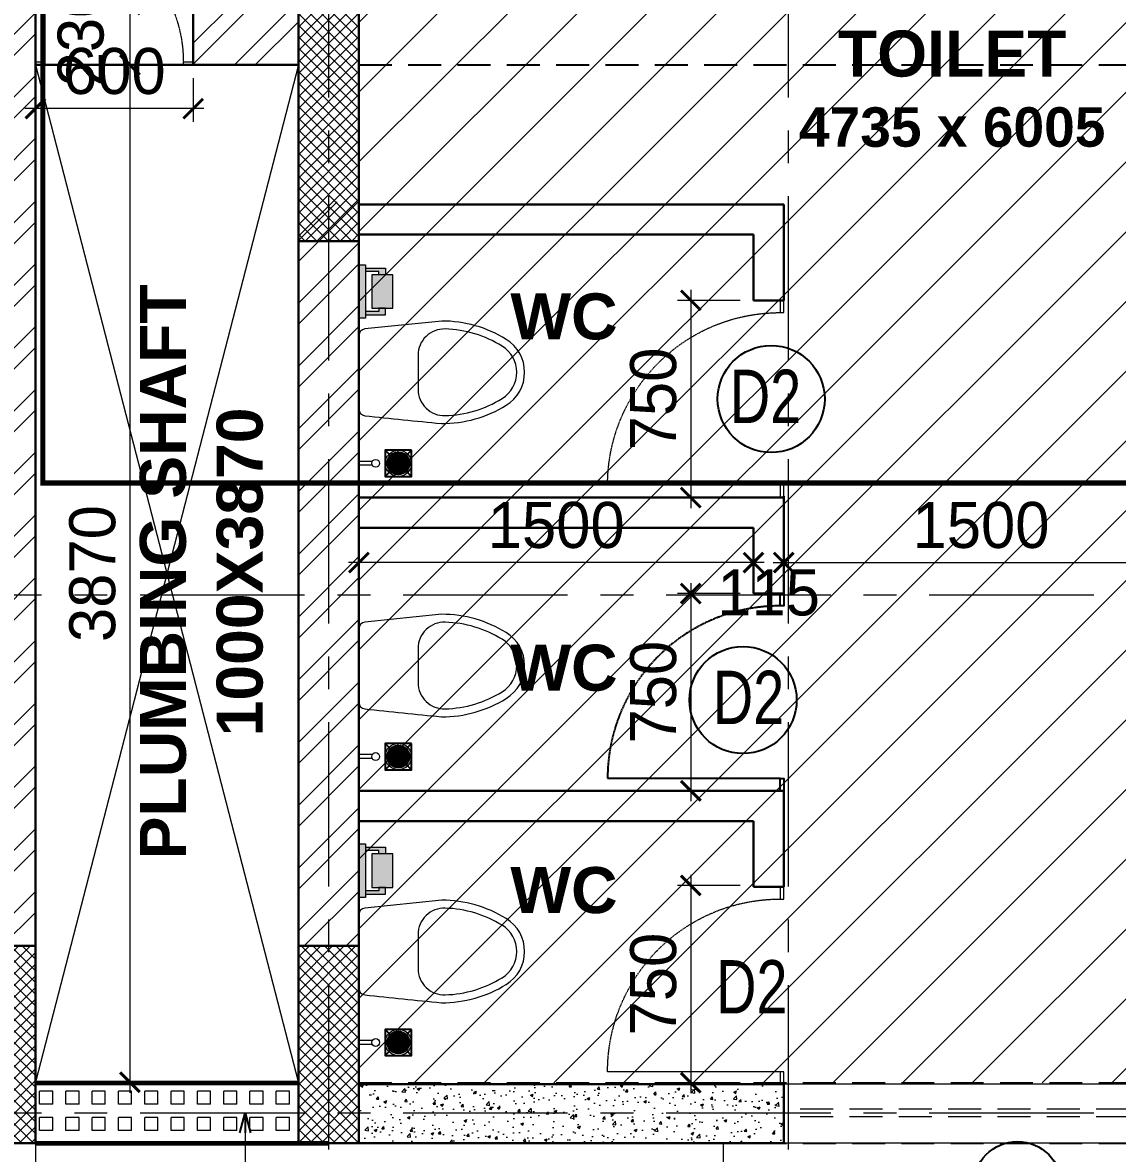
# Model space of a CAD drawing. Header units: millimetres. Extents: x -286480 to 108094, y -227925 to 10018.
# Drawn here: x -65978 to -61816, y -138580 to -134280 of the extents above; entities that cross this region are included whole.
import ezdxf

# ---------------------------------------------------------------- set-up
doc = ezdxf.new("R2010")
doc.units = ezdxf.units.MM
doc.header["$LTSCALE"] = 100
doc.header["$MEASUREMENT"] = 0
doc.header["$PDMODE"] = 67
for name, pattern in [('CENTER', [2, 1.25, -0.25, 0.25, -0.25]), ('DASHED', [0.75, 0.5, -0.25]), ('DASHED2', [0.375, 0.25, -0.125]), ('HIDDEN', [0.375, 0.25, -0.125])]:
    doc.linetypes.add(name, pattern=pattern)
doc.layers.get('0').update_dxf_attribs({"lineweight": 25})
for name, color, linetype, lineweight in [('A-ANNO-COLUMN-HATCH', 253, 'Continuous', 9), ('A-ANNO-DOOR', 40, 'Continuous', 18), ('A-ANNO-GRID', 251, 'CENTER', 9), ('A-ANNO-TEXT', 7, 'Continuous', 25), ('A-ANNO-WALL', 1, 'Continuous', 30), ('AAC BLOCK HATCH', 253, 'Continuous', 5), ('ACC BLOCK', 211, 'Continuous', 30), ('beam', 3, 'Continuous', 20), ('dim', 7, 'Continuous', 13), ('DW-NO', 7, 'Continuous', 25), ('fixtures', 171, 'Continuous', 15), ('GLASS', 150, 'Continuous', 5), ('L-ELEV', 254, 'Continuous', 5), ('projection', 200, 'DASHED', 18), ('S-COL', 4, 'Continuous', 30), ('WALL HATCH', 24, 'Continuous', 9)]:
    doc.layers.add(name, color=color, linetype=linetype, lineweight=lineweight)
doc.layers.add('cutout', color=7, linetype='HIDDEN', lineweight=20, true_color=0x0544ff)
doc.layers.add('hatch', color=7, linetype='Continuous', lineweight=9, true_color=0xbababa)
doc.styles.add('ARIAL', font='arial.ttf', dxfattribs={"width": 0.8})
doc.styles.add('CENTURY-GOTHIC', font='GOTHIC.TTF', dxfattribs={"height": 175})
doc.styles.add('SIZE', font='arial.ttf', dxfattribs={"width": 0.75, "height": 200})
doc.styles.add('Tower', font='arial.ttf', dxfattribs={"height": 250})
doc.dimstyles.new('1.125', dxfattribs={"dimtxt": 175, "dimasz": 75, "dimexe": 50, "dimexo": 50, "dimgap": 50, "dimtad": 1, "dimdec": 0, "dimrnd": 5, "dimzin": 0, "dimdsep": 46, "dimtxsty": 'CENTURY-GOTHIC', "dimblk": 'ARCHTICK', "dimcen": 5, "dimdle": 40, "dimclrd": 256, "dimclre": 8, "dimclrt": 213, "dimadec": 0, "dimazin": 0, "dimtfac": 1, "dimtdec": 0, "dimtofl": 0, "dimtmove": 2, "dimatfit": 2, "dimldrblk": 'OPEN30', "dimfxl": 80, "dimtolj": 1, "dimtzin": 0, "dimlwd": 15, "dimlwe": 9, "dimarcsym": 1})
doc.dimstyles.new('D 75', dxfattribs={"dimtxt": 175, "dimasz": 75, "dimexe": 100, "dimexo": 100, "dimgap": 50, "dimtad": 1, "dimdec": 0, "dimrnd": 5, "dimzin": 0, "dimdsep": 46, "dimtxsty": 'ARIAL', "dimblk": 'ARCHTICK', "dimcen": 0.09, "dimdle": 100, "dimclrd": 256, "dimclrt": 256, "dimadec": 0, "dimazin": 0, "dimtfac": 1, "dimtdec": 0, "dimtix": 1, "dimtofl": 0, "dimtmove": 1, "dimatfit": 3, "dimfxl": 135, "dimtolj": 1, "dimtzin": 0, "dimlwd": 9, "dimlwe": 9, "dimarcsym": 0})
pattern_1 = [(45, (-189486.547, -163836.948), (-22.097087, 22.097087), []), (135, (-189486.547, -163836.948), (-22.097087, -22.097087), [])]

# ---------------------------------------------------------------- blocks, each defined once
blk = doc.blocks.new('_ArchTick')
at = {"const_width": 0.15}
blk.add_lwpolyline([(-0.5, -0.5), (0.5, 0.5)], dxfattribs=at)
blk = doc.blocks.new('*D823')
at = {"layer": 'Defpoints', "color": 0, "ltscale": 0.1, "transparency": 16777216}
for p in [(-59739.1, -138540.8, -14.5), (-69689.1, -138735.7, -3), (-69689.1, -139314.3)]:
    blk.add_point(p, dxfattribs=at)
at = {"layer": 'dim', "color": 0, "lineweight": 9, "ltscale": 0.1, "transparency": 16777216}
for p, q in [((-59739.1, -138640.8), (-59739.1, -139414.3)), ((-69689.1, -138835.7), (-69689.1, -139414.3))]:
    blk.add_line(p, q, dxfattribs=at)
at = {"layer": 'dim', "lineweight": 9, "ltscale": 0.1, "transparency": 16777216}
blk.add_line((-59639.1, -139314.3), (-69789.1, -139314.3), dxfattribs=at)
at = {"layer": 'dim', "lineweight": 9, "ltscale": 0.1, "transparency": 16777216, "xscale": 75, "yscale": 75, "zscale": 75, "rotation": 180}
blk.add_blockref('_ArchTick', (-69689.1, -139314.3), dxfattribs=at)
at = {"layer": 'dim', "lineweight": 9, "ltscale": 0.1, "transparency": 16777216, "xscale": 75, "yscale": 75, "zscale": 75}
blk.add_blockref('_ArchTick', (-59739.1, -139314.3), dxfattribs=at)
at = {"layer": 'dim', "ltscale": 0.1, "transparency": 16777216, "insert": (-64714.1, -139175), "char_height": 175, "attachment_point": 5, "style": 'ARIAL'}
blk.add_mtext('\\A1;9950', dxfattribs=at)
blk = doc.blocks.new('ERE')
at = {"linetype": 'Continuous'}
for p, q in [((130107.8, -25007.6, 6.1), (130121.2, -25007.6, 6.1)), ((130107.8, -25054.5, 6.1), (129451.5, -25054.5, 6.1)), ((130107.8, -25757.6, 6.1), (130121.2, -25757.6, 6.1))]:
    blk.add_line(p, q, dxfattribs=at)
at = {"linetype": 'DASHED2', "ltscale": 0.1}
blk.add_arc((130107.8, -25054.5, 6.1), 656.3, 180, 270, dxfattribs=at)
at = {"linetype": 'Continuous'}
for points in [[(130121.2, -25007.6, 6.1), (130121.2, -25054.5, 6.1), (130107.8, -25054.5, 6.1), (130107.8, -25007.6, 6.1)], [(130121.2, -25710.7, 6.1), (130121.2, -25757.6, 6.1), (130107.8, -25757.6, 6.1), (130107.8, -25710.7, 6.1)]]:
    blk.add_3dface(points, dxfattribs=at)
blk = doc.blocks.new('*D760')
at = {"layer": 'Defpoints', "color": 0, "ltscale": 0.1, "transparency": 16777216}
for p in [(-65870.6, -134210.8), (-65870.6, -134440.8), (-65569.8, -134440.8)]:
    blk.add_point(p, dxfattribs=at)
at = {"layer": 'dim', "lineweight": 15, "ltscale": 0.1, "transparency": 16777216}
blk.add_line((-65569.8, -134170.8), (-65569.8, -134480.8), dxfattribs=at)
at = {"layer": 'dim', "color": 8, "lineweight": 9, "ltscale": 0.1, "transparency": 16777216}
for p, q in [((-65820.6, -134210.8), (-65519.8, -134210.8)), ((-65820.6, -134440.8), (-65519.8, -134440.8))]:
    blk.add_line(p, q, dxfattribs=at)
at = {"layer": 'dim', "lineweight": 15, "ltscale": 0.1, "transparency": 16777216, "xscale": 75, "yscale": 75, "zscale": 75}
for p, rotation in [((-65569.8, -134210.8), 90), ((-65569.8, -134440.8), 270)]:
    blk.add_blockref('_ArchTick', p, dxfattribs=dict(at, rotation=rotation))
at = {"layer": 'dim', "color": 213, "ltscale": 0.1, "transparency": 16777216, "insert": (-65755.9, -134326.8), "char_height": 175, "attachment_point": 5, "rotation": 90, "style": 'CENTURY-GOTHIC'}
blk.add_mtext('\\A1;230', dxfattribs=at)
blk = doc.blocks.new('_Open30')
at = {"color": 0, "linetype": 'ByBlock', "lineweight": -2}
for p, q in [((-1, 0.268), (0, 0)), ((0, 0), (-1, -0.268)), ((0, 0), (-1, 0))]:
    blk.add_line(p, q, dxfattribs=at)
blk = doc.blocks.new('*D761')
at = {"layer": 'Defpoints', "color": 0, "ltscale": 0.1, "transparency": 16777216}
for p in [(-65870.6, -134440.8), (-65870.6, -138309.1), (-65569.8, -138309.1)]:
    blk.add_point(p, dxfattribs=at)
at = {"layer": 'dim', "lineweight": 15, "ltscale": 0.1, "transparency": 16777216}
blk.add_line((-65569.8, -134400.8), (-65569.8, -138349.1), dxfattribs=at)
at = {"layer": 'dim', "color": 8, "lineweight": 9, "ltscale": 0.1, "transparency": 16777216}
for p, q in [((-65820.6, -134440.8), (-65519.8, -134440.8)), ((-65820.6, -138309.1), (-65519.8, -138309.1))]:
    blk.add_line(p, q, dxfattribs=at)
at = {"layer": 'dim', "lineweight": 15, "ltscale": 0.1, "transparency": 16777216, "xscale": 75, "yscale": 75, "zscale": 75}
for p, rotation in [((-65569.8, -134440.8), 90), ((-65569.8, -138309.1), 270)]:
    blk.add_blockref('_ArchTick', p, dxfattribs=dict(at, rotation=rotation))
at = {"layer": 'dim', "color": 213, "ltscale": 0.1, "transparency": 16777216, "insert": (-65711.7, -136374.9), "char_height": 175, "attachment_point": 5, "rotation": 90, "style": 'CENTURY-GOTHIC'}
blk.add_mtext('\\A1;3870', dxfattribs=at)
blk = doc.blocks.new('*D777')
at = {"layer": 'Defpoints', "color": 0, "ltscale": 0.1, "transparency": 16777216}
for p in [(-65929.1, -134440.8, 9.8), (-65329.1, -134440.8, 9.8), (-65929.1, -134606.9)]:
    blk.add_point(p, dxfattribs=at)
at = {"layer": 'dim', "color": 8, "lineweight": 9, "ltscale": 0.1, "transparency": 16777216}
for p, q in [((-65929.1, -134490.8), (-65929.1, -134656.9)), ((-65329.1, -134490.8), (-65329.1, -134656.9))]:
    blk.add_line(p, q, dxfattribs=at)
at = {"layer": 'dim', "lineweight": 15, "ltscale": 0.1, "transparency": 16777216}
blk.add_line((-65289.1, -134606.9), (-65969.1, -134606.9), dxfattribs=at)
at = {"layer": 'dim', "lineweight": 15, "ltscale": 0.1, "transparency": 16777216, "xscale": 75, "yscale": 75, "zscale": 75, "rotation": 180}
blk.add_blockref('_ArchTick', (-65929.1, -134606.9), dxfattribs=at)
at = {"layer": 'dim', "lineweight": 15, "ltscale": 0.1, "transparency": 16777216, "xscale": 75, "yscale": 75, "zscale": 75}
blk.add_blockref('_ArchTick', (-65329.1, -134606.9), dxfattribs=at)
at = {"layer": 'dim', "color": 213, "ltscale": 0.1, "transparency": 16777216, "insert": (-65629.1, -134465), "char_height": 175, "attachment_point": 5, "style": 'CENTURY-GOTHIC'}
blk.add_mtext('\\A1;600', dxfattribs=at)
blk = doc.blocks.new('*D778')
at = {"layer": 'Defpoints', "color": 0, "ltscale": 0.1, "transparency": 16777216}
for p in [(-59964.1, -138540.8, 9.8), (-64699.1, -138649.8, 6.9), (-59964.1, -138872.5)]:
    blk.add_point(p, dxfattribs=at)
at = {"layer": 'dim', "color": 0, "lineweight": 9, "ltscale": 0.1, "transparency": 16777216}
for p, q in [((-59964.1, -138640.8), (-59964.1, -138972.5)), ((-64699.1, -138749.8), (-64699.1, -138972.5))]:
    blk.add_line(p, q, dxfattribs=at)
at = {"layer": 'dim', "lineweight": 9, "ltscale": 0.1, "transparency": 16777216}
blk.add_line((-64799.1, -138872.5), (-59864.1, -138872.5), dxfattribs=at)
at = {"layer": 'dim', "lineweight": 9, "ltscale": 0.1, "transparency": 16777216, "xscale": 75, "yscale": 75, "zscale": 75, "rotation": 180}
blk.add_blockref('_ArchTick', (-64699.1, -138872.5), dxfattribs=at)
at = {"layer": 'dim', "lineweight": 9, "ltscale": 0.1, "transparency": 16777216, "xscale": 75, "yscale": 75, "zscale": 75}
blk.add_blockref('_ArchTick', (-59964.1, -138872.5), dxfattribs=at)
at = {"layer": 'dim', "ltscale": 0.1, "transparency": 16777216, "insert": (-62331.6, -138733.1), "char_height": 175, "attachment_point": 5, "style": 'ARIAL'}
blk.add_mtext('\\A1;4735', dxfattribs=at)
blk = doc.blocks.new('*D737')
at = {"layer": 'Defpoints', "color": 0, "ltscale": 0.1, "transparency": 16777216}
for p in [(-61584.1, -136333.1), (-63084.1, -136390.9), (-61584.1, -136390.9)]:
    blk.add_point(p, dxfattribs=at)
at = {"layer": 'dim', "color": 8, "lineweight": 9, "ltscale": 0.1, "transparency": 16777216}
for p, q in [((-63084.1, -136340.9), (-63084.1, -136283.1)), ((-61584.1, -136340.9), (-61584.1, -136283.1))]:
    blk.add_line(p, q, dxfattribs=at)
at = {"layer": 'dim', "lineweight": 15, "ltscale": 0.1, "transparency": 16777216}
blk.add_line((-63124.1, -136333.1), (-61544.1, -136333.1), dxfattribs=at)
at = {"layer": 'dim', "lineweight": 15, "ltscale": 0.1, "transparency": 16777216, "xscale": 75, "yscale": 75, "zscale": 75, "rotation": 180}
blk.add_blockref('_ArchTick', (-63084.1, -136333.1), dxfattribs=at)
at = {"layer": 'dim', "lineweight": 15, "ltscale": 0.1, "transparency": 16777216, "xscale": 75, "yscale": 75, "zscale": 75}
blk.add_blockref('_ArchTick', (-61584.1, -136333.1), dxfattribs=at)
at = {"layer": 'dim', "color": 213, "ltscale": 0.1, "transparency": 16777216, "insert": (-62334.1, -136191.2), "char_height": 175, "attachment_point": 5, "style": 'CENTURY-GOTHIC'}
blk.add_mtext('\\A1;1500', dxfattribs=at)
blk = doc.blocks.new('WC-WH')
for points in [[(315, 195), (22.4, 164.8, 0.384412), (0, 139.9), (0, -140, 0.383904), (22.4, -164.9, 0.001434), (313.7, -194.9, 0.140641), (560.2, -125.2, 0.259738), (630, 0, 0.259738), (560.2, 125.2, 0.139471)], [(225, 64.9), (225, -64.9, 0.422961), (328, -164.8, 0.13189), (544.4, -99.7, 0.259738), (600, 0, 0.259738), (544.4, 99.7, 0.13189), (328, 164.8, 0.422961)]]:
    blk.add_lwpolyline(points, format="xyb", close=True)
blk.add_arc((316.2, -170), 25, 264.2811, 270.16)
blk = doc.blocks.new('pl cut')
h = blk.add_hatch()
h.set_pattern_fill('HONEY', color=256, scale=16.666667, style=0)
h.set_pattern_definition([(0, (-50, -50), (3.125, 1.80422), [2.08333, -4.16667]), (120, (-50, -50), (-3.125, 1.80422), [2.08333, -4.16667]), (60, (-50, -50), (7e-09, 3.60844), [-4.16667, 2.08333])])
h.paths.add_polyline_path([(43.3, 0, 1), (-43.3, 0, 1)])
at = {"lineweight": 25}
for p, q in [((-50, 50), (50, -50)), ((50, 50), (-50, -50))]:
    blk.add_line(p, q, dxfattribs=at)
blk.add_lwpolyline([(-50, -50), (50, -50), (50, 50), (-50, 50)], close=True, dxfattribs=at)
for radius in [50, 43.3]:
    blk.add_circle((0, 0), radius)
blk = doc.blocks.new('Health faucet')
for p, q in [((-50.6, 7.5), (0, 7.5)), ((0, 7.5), (0, -7.5)), ((-50.6, -7.5), (0, -7.5))]:
    blk.add_line(p, q)
blk.add_circle((-63.6, 0), 15)
blk = doc.blocks.new('Toilet paper holder')
h = blk.add_hatch(color=253)
h.set_gradient(color1=(147, 165, 151), one_color=1, tint=1, name='SPHERICAL')
h.paths.add_polyline_path([(101.6, -25.4), (101.6, 0), (-101.6, 0), (-101.6, -25.4)])
h = blk.add_hatch(color=253)
h.set_gradient(color1=(147, 165, 151), one_color=1, tint=1, name='SPHERICAL')
h.paths.add_polyline_path([(-76.2, -25.4), (-88.9, -25.4), (-88.9, -101.6), (-63.5, -101.6), (-63.5, -76.2), (-76.2, -76.2)])
h = blk.add_hatch(color=253)
h.set_gradient(color1=(147, 165, 151), one_color=1, tint=1, name='SPHERICAL')
h.paths.add_polyline_path([(88.9, -25.4), (76.2, -25.4), (76.2, -76.2), (63.5, -76.2), (63.5, -101.6), (88.9, -101.6)])
h = blk.add_hatch(color=253)
h.set_gradient(color1=(147, 165, 151), one_color=1, tint=1, name='SPHERICAL')
h.paths.add_polyline_path([(63.5, -129.3), (63.5, -48.5), (-63.5, -48.5), (-63.5, -76.2), (-63.5, -76.2), (-63.5, -101.6), (-63.5, -101.6), (-63.5, -129.3)])
for p, q in [((-88.9, -25.4), (-88.9, -101.6)), ((-76.2, -76.2), (-76.2, -25.4)), ((76.2, -76.2), (76.2, -25.4)), ((88.9, -25.4), (88.9, -101.6)), ((-63.5, -76.2), (-76.2, -76.2)), ((-63.5, -101.6), (-63.5, -76.2)), ((63.5, -76.2), (76.2, -76.2)), ((63.5, -101.6), (63.5, -76.2)), ((-88.9, -101.6), (-63.5, -101.6)), ((88.9, -101.6), (63.5, -101.6))]:
    blk.add_line(p, q)
for points in [[(-101.6, -25.4), (-101.6, 0), (101.6, 0), (101.6, -25.4)], [(-63.5, -129.3), (63.5, -129.3), (63.5, -48.5), (-63.5, -48.5)]]:
    blk.add_lwpolyline(points, close=True)
blk = doc.blocks.new('*D740')
at = {"layer": 'Defpoints', "color": 0, "ltscale": 0.1, "transparency": 16777216}
for p in [(-64699.1, -136333.1), (-63199.1, -136390.9), (-64699.1, -136518.8, -1.9)]:
    blk.add_point(p, dxfattribs=at)
at = {"layer": 'dim', "color": 8, "lineweight": 9, "ltscale": 0.1, "transparency": 16777216}
for p, q in [((-64699.1, -136468.8), (-64699.1, -136283.1)), ((-63199.1, -136340.9), (-63199.1, -136283.1))]:
    blk.add_line(p, q, dxfattribs=at)
at = {"layer": 'dim', "lineweight": 15, "ltscale": 0.1, "transparency": 16777216}
blk.add_line((-63159.1, -136333.1), (-64739.1, -136333.1), dxfattribs=at)
at = {"layer": 'dim', "lineweight": 15, "ltscale": 0.1, "transparency": 16777216, "xscale": 75, "yscale": 75, "zscale": 75, "rotation": 180}
blk.add_blockref('_ArchTick', (-64699.1, -136333.1), dxfattribs=at)
at = {"layer": 'dim', "lineweight": 15, "ltscale": 0.1, "transparency": 16777216, "xscale": 75, "yscale": 75, "zscale": 75}
blk.add_blockref('_ArchTick', (-63199.1, -136333.1), dxfattribs=at)
at = {"layer": 'dim', "color": 213, "ltscale": 0.1, "transparency": 16777216, "insert": (-63949.1, -136191.2), "char_height": 175, "attachment_point": 5, "style": 'CENTURY-GOTHIC'}
blk.add_mtext('\\A1;1500', dxfattribs=at)
blk = doc.blocks.new('*D747')
at = {"layer": 'Defpoints', "color": 0, "ltscale": 0.1, "transparency": 16777216}
for p in [(-63199.1, -137560.8, 12.9), (-63437.4, -138310.8), (-63199.1, -138310.8, 12.9)]:
    blk.add_point(p, dxfattribs=at)
at = {"layer": 'dim', "lineweight": 15, "ltscale": 0.1, "transparency": 16777216}
blk.add_line((-63437.4, -137520.8), (-63437.4, -138350.8), dxfattribs=at)
at = {"layer": 'dim', "color": 8, "lineweight": 9, "ltscale": 0.1, "transparency": 16777216}
for p, q in [((-63249.1, -137560.8), (-63487.4, -137560.8)), ((-63249.1, -138310.8), (-63487.4, -138310.8))]:
    blk.add_line(p, q, dxfattribs=at)
at = {"layer": 'dim', "lineweight": 15, "ltscale": 0.1, "transparency": 16777216, "xscale": 75, "yscale": 75, "zscale": 75}
for p, rotation in [((-63437.4, -137560.8), 90), ((-63437.4, -138310.8), 270)]:
    blk.add_blockref('_ArchTick', p, dxfattribs=dict(at, rotation=rotation))
at = {"layer": 'dim', "color": 213, "ltscale": 0.1, "transparency": 16777216, "insert": (-63579.3, -137935.8), "char_height": 175, "attachment_point": 5, "rotation": 90, "style": 'CENTURY-GOTHIC'}
blk.add_mtext('\\A1;750', dxfattribs=at)
blk = doc.blocks.new('*D732')
at = {"layer": 'Defpoints', "color": 0, "ltscale": 0.1, "transparency": 16777216}
for p in [(-63199.1, -136450.9, 12.9), (-63437.4, -137200.9), (-63199.1, -137200.9, 12.9)]:
    blk.add_point(p, dxfattribs=at)
at = {"layer": 'dim', "lineweight": 15, "ltscale": 0.1, "transparency": 16777216}
blk.add_line((-63437.4, -136410.9), (-63437.4, -137240.9), dxfattribs=at)
at = {"layer": 'dim', "color": 8, "lineweight": 9, "ltscale": 0.1, "transparency": 16777216}
for p, q in [((-63249.1, -136450.9), (-63487.4, -136450.9)), ((-63249.1, -137200.9), (-63487.4, -137200.9))]:
    blk.add_line(p, q, dxfattribs=at)
at = {"layer": 'dim', "lineweight": 15, "ltscale": 0.1, "transparency": 16777216, "xscale": 75, "yscale": 75, "zscale": 75}
for p, rotation in [((-63437.4, -136450.9), 90), ((-63437.4, -137200.9), 270)]:
    blk.add_blockref('_ArchTick', p, dxfattribs=dict(at, rotation=rotation))
at = {"layer": 'dim', "color": 213, "ltscale": 0.1, "transparency": 16777216, "insert": (-63579.3, -136825.9), "char_height": 175, "attachment_point": 5, "rotation": 90, "style": 'CENTURY-GOTHIC'}
blk.add_mtext('\\A1;750', dxfattribs=at)
blk = doc.blocks.new('*D733')
at = {"layer": 'Defpoints', "color": 0, "ltscale": 0.1, "transparency": 16777216}
for p in [(-63199.1, -135335.9, 12.9), (-63437.4, -136085.9), (-63199.1, -136085.9, 12.9)]:
    blk.add_point(p, dxfattribs=at)
at = {"layer": 'dim', "lineweight": 15, "ltscale": 0.1, "transparency": 16777216}
blk.add_line((-63437.4, -135295.9), (-63437.4, -136125.9), dxfattribs=at)
at = {"layer": 'dim', "color": 8, "lineweight": 9, "ltscale": 0.1, "transparency": 16777216}
for p, q in [((-63249.1, -135335.9), (-63487.4, -135335.9)), ((-63249.1, -136085.9), (-63487.4, -136085.9))]:
    blk.add_line(p, q, dxfattribs=at)
at = {"layer": 'dim', "lineweight": 15, "ltscale": 0.1, "transparency": 16777216, "xscale": 75, "yscale": 75, "zscale": 75}
for p, rotation in [((-63437.4, -135335.9), 90), ((-63437.4, -136085.9), 270)]:
    blk.add_blockref('_ArchTick', p, dxfattribs=dict(at, rotation=rotation))
at = {"layer": 'dim', "color": 213, "ltscale": 0.1, "transparency": 16777216, "insert": (-63579.3, -135710.9), "char_height": 175, "attachment_point": 5, "rotation": 90, "style": 'CENTURY-GOTHIC'}
blk.add_mtext('\\A1;750', dxfattribs=at)

msp = doc.modelspace()

# ---------------------------------------------------------------- hatches: boundary and pattern name
at = {"layer": 'A-ANNO-COLUMN-HATCH', "lineweight": 9, "ltscale": 0.1}
h = msp.add_hatch(dxfattribs=at)
h.set_pattern_fill('ANSI37', color=256, scale=250)
h.set_pattern_definition(pattern_1)
h.paths.add_polyline_path([(-64699.1, -135110.8), (-64929.1, -135110.8), (-64929.1, -134210.8), (-64699.1, -134210.8)])
h = msp.add_hatch(dxfattribs=at)
h.set_pattern_fill('ANSI37', color=256, scale=250)
h.set_pattern_definition(pattern_1)
h.paths.add_polyline_path([(-65929.1, -138540.8), (-65929.1, -137790.8), (-66159.1, -137790.8), (-66159.1, -138540.8)])
h = msp.add_hatch(dxfattribs=at)
h.set_pattern_fill('ANSI37', color=256, scale=250)
h.set_pattern_definition([(45, (-189486.547, -163836.884), (-22.097087, 22.097087), []), (135, (-189486.547, -163836.884), (-22.097087, -22.097087), [])])
h.paths.add_polyline_path([(-64699.1, -137790.8), (-64699.1, -138540.8), (-64929.1, -138540.8), (-64929.1, -137790.8)])
at = {"layer": 'AAC BLOCK HATCH'}
h = msp.add_hatch(dxfattribs=at)
h.set_pattern_fill('AR-CONC', color=256, scale=15, style=0)
h.set_pattern_definition([(50, (-166996.76, 168083.75), (107.589027, -9.41282), [11.25, -123.75]), (355, (-166996.76, 168083.75), (-20.8127, 112.82882), [9, -99]), (100.451444, (-166987.8, 168082.96), (86.776327, 103.416), [9.56103, -105.171317]), (46.1842, (-166996.76, 168113.75), (160.0862, -24.82789), [16.875, -185.625]), (96.635635, (-166983.42, 168111.68), (140.19929, 146.11779), [14.34155, -157.75706]), (351.184164, (-166996.76, 168113.75), (140.19929, 146.11779), [13.5, -148.5]), (21, (-166981.76, 168106.25), (89.536058, -60.392834), [11.25, -123.75]), (326, (-166981.76, 168106.25), (36.4973, 108.772507), [9, -99]), (71.451445, (-166974.3, 168101.21), (126.033357, 48.379673), [9.56103, -105.171317]), (37.5, (-166996.763, 168083.747), (1.8239783, 49.934078), [0, -97.8, 0, -100.5, 0, -99.375]), (7.5, (-166996.763, 168083.747), (39.460431, 59.161757), [0, -57.3, 0, -95.55, 0, -37.875]), (327.5, (-167030.213, 168083.747), (80.0733654, -3.383231), [0, -37.5, 0, -117, 0, -155.25]), (317.5, (-167045.21, 168083.75), (87.477925, 15.015747), [0, -48.75, 0, -77.7, 0, -110.25])])
h.paths.add_polyline_path([(-64699.1, -138315.9), (-63084.1, -138315.9), (-63084.1, -138540.9), (-64699.1, -138540.9)])
at = {"layer": 'hatch', "lineweight": 5, "ltscale": 0.1}
h = msp.add_hatch(dxfattribs=at)
h.set_pattern_fill('ANSI31', color=256, scale=1500)
h.set_pattern_definition([(45, (7025.7, 107947.28), (-132.58252, 132.58252), [])])
h.paths.add_polyline_path([(-59969.1, -138310.8), (-64697.5, -138310.9), (-64700.7, -134210.8), (-65932.2, -134212.9), (-65932.2, -132310.9), (-59969.1, -132310.8)])
at = {"layer": 'hatch'}
h = msp.add_hatch(dxfattribs=at)
h.set_pattern_fill('SQUARE', color=256, scale=400, angle=90, style=0)
h.set_pattern_definition([(90, (-260863.2, -174592.57), (-50, 3e-15), [50, -50]), (180, (-260863.2, -174592.57), (-6e-15, -50), [50, -50])])
h.paths.add_polyline_path([(-64929.1, -138540.8), (-64929.7, -138310.8), (-65929.1, -138310.8), (-65929.1, -138540.8)])
at = {"layer": 'WALL HATCH', "ltscale": 0.1}
h = msp.add_hatch(dxfattribs=at)
h.set_pattern_fill('ANSI32', color=256, scale=450, style=0)
h.set_pattern_definition([(45, (-52867.96, -26915.24), (-119.32427, 119.32427), []), (45, (-52788.41, -26915.24), (-119.32427, 119.32427), [])])
h.paths.add_polyline_path([(-65929.1, -133903.7), (-65929.1, -133555.6)], flags=17)
h.paths.add_polyline_path([(-65929.1, -132830.8), (-65929.1, -137790.7), (-66159.1, -137790.8), (-66159.1, -132830.8)])
h.paths.add_polyline_path([(-65329.1, -134440.7), (-65329.1, -134210.7), (-64929.1, -134210.7), (-64929.1, -134440.7)])
h.paths.add_polyline_path([(-65929.1, -133060.8), (-65929.1, -132945.9), (-64729.1, -132945.8), (-64729.1, -132080.8), (-64499.1, -132080.8), (-64499.1, -133060.8)])
h = msp.add_hatch(dxfattribs=at)
h.set_pattern_fill('ANSI32', color=256, scale=450, style=0)
h.set_pattern_definition([(45, (-52867.96, -28065.33), (-119.32427, 119.32427), []), (45, (-52788.41, -28065.33), (-119.32427, 119.32427), [])])
h.paths.add_polyline_path([(-64699.1, -134960.8), (-64929.1, -134960.7), (-64929.1, -137790.8), (-64699.1, -137790.8)])

# ---------------------------------------------------------------- linework, layer by layer
at = {"linetype": 'Continuous'}
for p, q in [((-63097.5, -136450.9, 12.8), (-63084.1, -136450.9, 12.8)), ((-63097.5, -137154, 12.8), (-63753.8, -137154, 12.8)), ((-63097.5, -137200.9, 12.8), (-63084.1, -137200.9, 12.8))]:
    msp.add_line(p, q, dxfattribs=at)
at = {"color": 12, "ltscale": 0.5, "true_color": 0xe00000, "const_width": 20, "elevation": -0.1}
msp.add_lwpolyline([(-83524, -133594.7), (-83524, -133317.1), (-65900.6, -133317.1), (-65900.6, -136030), (-58770.6, -136030), (-58770.6, -136377.6)], dxfattribs=at)
at = {"linetype": 'DASHED2', "ltscale": 0.1}
msp.add_arc((-63097.5, -137154, 12.8), 656.3, 90, 180, dxfattribs=at)
at = {"linetype": 'Continuous'}
for points in [[(-63097.5, -136497.7, 12.8), (-63097.5, -136450.9, 12.8), (-63084.1, -136450.9, 12.8), (-63084.1, -136497.7, 12.8)], [(-63097.5, -137200.9, 12.8), (-63097.5, -137154, 12.8), (-63084.1, -137154, 12.8), (-63084.1, -137200.9, 12.8)]]:
    msp.add_3dface(points, dxfattribs=at)
at = {"layer": 'A-ANNO-GRID', "color": 54, "ltscale": 5}
for p, q in [((-64814, -140564.6, 5.5), (-64814, -124317.9, 5.5)), ((-63066.6, -140564.6, -19.6), (-63066.6, -124318.4, -19.6)), ((-83530.6, -136455.8, -0.7), (-57703.4, -136455.8, -0.7)), ((-83530.6, -138425.8, 19.8), (-57703.4, -138425.8, 19.8))]:
    msp.add_line(p, q, dxfattribs=at)
at = {"layer": 'A-ANNO-WALL', "ltscale": 0.1}
for p, q in [((-65929.1, -134440.8, 24.4), (-65929.1, -133060.8, 24.4)), ((-65329.1, -134440.8, 14.5), (-65329.1, -134210.8, 14.5)), ((-64699.1, -134210.8, 14.5), (-64699.1, -134965.8, 14.5)), ((-65929.1, -138310.8, 24.4), (-65929.1, -134440.8, 24.4)), ((-64929.1, -134960.8, 14.5), (-64929.1, -137790.8, 14.5)), ((-64699.1, -134970.9, 12.8), (-63084.1, -134970.9, 12.8)), ((-63084.1, -134970.9, 12.8), (-63084.1, -135335.9, 12.8)), ((-64699.1, -135085.9, 12.8), (-63199.1, -135085.9, 12.8)), ((-63199.1, -135085.9, 12.8), (-63199.1, -135335.9, 12.8)), ((-63199.1, -135335.9, 12.8), (-63084.1, -135335.9, 12.8)), ((-63084.1, -136080.8, 12.8), (-63084.1, -136450.8, 12.8)), ((-64699.1, -136085.9, 12.8), (-63084.1, -136085.9, 12.8)), ((-64699.1, -136200.9, 12.8), (-63199.1, -136200.9, 12.8)), ((-63199.1, -136200.9, 12.8), (-63199.1, -136450.8, 12.8)), ((-63199.1, -136450.8, 12.8), (-63084.1, -136450.8, 12.8)), ((-63174.3, -136450.8, 12.8), (-63174.2, -136450.8, 12.8)), ((-64699.1, -137200.9, 12.8), (-63084.1, -137200.9, 12.8)), ((-63084.1, -137200.9, 12.8), (-63084.1, -137565.9, 12.8)), ((-64699.1, -137315.9, 12.8), (-63199.1, -137315.9, 12.8)), ((-63199.1, -137315.9, 12.8), (-63199.1, -137565.9, 12.8)), ((-63199.1, -137565.9, 12.8), (-63084.1, -137565.9, 12.8)), ((-63174.3, -137565.9, 12.8), (-63174.2, -137565.9, 12.8))]:
    msp.add_line(p, q, dxfattribs=at)
at = {"layer": 'A-ANNO-WALL'}
msp.add_line((-64929.1, -134440.8, 14.5), (-65329.1, -134440.8, 14.5), dxfattribs=at)
at = {"layer": 'A-ANNO-WALL', "elevation": 24.4}
msp.add_lwpolyline([(-64699.1, -137790.8), (-64699.1, -134960.8)], dxfattribs=at)
at = {"layer": 'ACC BLOCK', "ltscale": 0.5}
for p, q in [((-64699.1, -138315.9, 12.8), (-63084.1, -138315.9, 12.8)), ((-64699.1, -138540.9, 12.8), (-63084.1, -138540.9, 12.8))]:
    msp.add_line(p, q, dxfattribs=at)
at = {"layer": 'ACC BLOCK', "ltscale": 0.5, "extrusion": (0.059341, -0.000177257, 0.998238)}
msp.add_line((-63084.1, -138316, 12.8), (-63084.1, -138540.9, 12.8), dxfattribs=at)
at = {"layer": 'beam', "linetype": 'DASHED2', "lineweight": -2, "ltscale": 5}
for p, q in [((-65329.1, -134440.8, 26.3), (-65929.1, -134440.8, 26.3)), ((-65929.1, -137790.9, 12.8), (-65929.1, -134440.8, 24.4)), ((-65929.1, -134440.8, 24.4), (-64929.1, -134440.8, 24.4)), ((-64929.1, -134440.8, 26.3), (-65329.1, -134440.8, 26.3)), ((-64929.1, -135110.8, 24.4), (-64929.1, -137790.8, 24.4)), ((-65929.1, -138310.9, 26.3), (-64929.1, -138310.9, 26.3)), ((-64929.1, -138310.9, 24.4), (-65929.1, -138310.9, 24.4)), ((-64699.1, -138310.9, 12.8), (-59969.1, -138310.9, 12.8)), ((-65929.1, -138540.9, 26.3), (-64929.1, -138540.9, 12.8)), ((-64929.1, -138540.9, 26.3), (-64929.1, -138540.9, 26.3)), ((-64699.1, -138540.9, 26.2), (-59969.1, -138540.9, 12.8)), ((-63644.1, -138540.8, 26.3), (-63299.1, -138540.9, 25.7))]:
    msp.add_line(p, q, dxfattribs=at)
for points, elevation in [([(-64699.1, -134440.8), (-59969.1, -134440.5)], 26.3), ([(-64699.1, -137791.2), (-64699.1, -134965.8)], 24.4)]:
    msp.add_lwpolyline(points, dxfattribs=dict(at, elevation=elevation))
at = {"layer": 'cutout', "color": 5, "linetype": 'Continuous', "lineweight": 9, "ltscale": 2, "true_color": 0x1f1fff, "extrusion": (0.000124809, 0.002858, 0.999996)}
for p, q in [((-65929.1, -134440.8, 26.3), (-64929.1, -138310.8, 26.3)), ((-64929.1, -134440.8, 26.3), (-65929.1, -138309.1, 26.3))]:
    msp.add_line(p, q, dxfattribs=at)
at = {"layer": 'cutout', "color": 5, "linetype": 'Continuous', "lineweight": 30, "ltscale": 3, "true_color": 0x1f1fff, "elevation": 24.4}
msp.add_lwpolyline([(-64929.1, -138310.8), (-65929.1, -138310.8), (-65929.1, -134440.8), (-64929.1, -134440.8)], close=True, dxfattribs=at)
at = {"layer": 'dim', "color": 8, "lineweight": 9, "ltscale": 0.1}
msp.add_line((-63249.1, -136450.9, 12.8), (-63487.4, -136450.9, 12.8), dxfattribs=at)
at = {"layer": 'DW-NO', "color": 51}
for centre, radius in [((-63131.8, -135711.1, 27), 203.6), ((-63238.7, -136855.8, 19), 203.6), ((-62195.5, -138703.1, -262.8), 168.3)]:
    msp.add_circle(centre, radius, dxfattribs=at)
at = {"layer": 'GLASS', "ltscale": 0.1, "extrusion": (0.059341, -0.000177257, 0.998238)}
for p, q in [((-61584.1, -138315.8, 14.5), (-63084, -138315.8, -187.4)), ((-61584.1, -138540.8, 12.8), (-63084, -138540.8, -187.4))]:
    msp.add_line(p, q, dxfattribs=at)
at = {"layer": 'GLASS', "linetype": 'DASHED2', "ltscale": 5, "extrusion": (0.059341, -0.000177257, 0.998238)}
for p, q in [((-61583.9, -138410.8, -293.6), (-63084, -138410.8, -187.5)), ((-61583.9, -138440.8, -293.6), (-63084, -138440.8, -187.5))]:
    msp.add_line(p, q, dxfattribs=at)
at = {"layer": 'L-ELEV', "color": 2, "lineweight": 60, "ltscale": 0.1}
for p, q in [((-65929.1, -138310.8, 24.4), (-64929.1, -138310.8, 24.4)), ((-65929.1, -138540.8, -108.8), (-64814, -138540.8, -84.3))]:
    msp.add_line(p, q, dxfattribs=at)
at = {"layer": 'projection', "color": 21, "ltscale": 4}
for p, q in [((-65929.1, -138540.8, 12.8), (-65929.1, -139140.8, 12.8)), ((-63314.1, -138540.9, 26.3), (-63314.1, -139140.9, 26.3))]:
    msp.add_line(p, q, dxfattribs=at)
at = {"layer": 'S-COL', "ltscale": 0.1}
for points, elevation in [([(-64929.1, -135110.8), (-64929.1, -134210.8), (-64699.1, -134210.8), (-64699.1, -135110.8)], 24.4), ([(-65929.1, -138540.8), (-65929.1, -137790.8), (-66159.1, -137790.8), (-66159.1, -138540.8)], 12.8), ([(-64699.1, -137790.8), (-64699.1, -138540.8), (-64929.1, -138540.8), (-64929.1, -137790.8)], 12.8)]:
    msp.add_lwpolyline(points, close=True, dxfattribs=dict(at, elevation=elevation))
at = {"layer": 'WALL HATCH', "ltscale": 0.1}
msp.add_line((-65329.1, -134440.8, 24.4), (-65929.1, -134440.8, 24.4), dxfattribs=at)

# ---------------------------------------------------------------- block references
at = {"layer": 'A-ANNO-DOOR', "xscale": -0.80000000001182, "yscale": 0.80000000001182, "zscale": 0.80000000001182, "rotation": 90}
msp.add_blockref('ERE', (-85935.2, -30343.8, 19.5), dxfattribs=at)
at = {"layer": 'A-ANNO-DOOR', "xscale": -1, "rotation": 180}
for p in [(-193205.3, -161093.4, 6.7), (-193205.3, -163323.4, 6.7)]:
    msp.add_blockref('ERE', p, dxfattribs=at)
at = {"layer": 'dim', "lineweight": 15, "ltscale": 0.1, "xscale": -75, "yscale": 75, "zscale": 75}
msp.add_blockref('_ArchTick', (-63199.1, -136333.1, 12.8), dxfattribs=at)
for p, rotation in [((-63084.1, -136333.1, 12.8), 180), ((-63437.4, -136450.9, -0.1), 270)]:
    msp.add_blockref('_ArchTick', p, dxfattribs=dict(at, rotation=rotation))
at = {"layer": 'fixtures'}
for name, p, rotation in [('Toilet paper holder', (-64699.1, -135302.2, 10.9), 90.00000000000001), ('pl cut', (-64549.1, -135955.6, 10.9), 180), ('Health faucet', (-64699.1, -135955.6, 10.9), 180), ('pl cut', (-64549.1, -137070.6, 10.9), 180), ('Health faucet', (-64699.1, -137070.6, 10.9), 180), ('Toilet paper holder', (-64699.1, -137504.5, 10.9), 90.00000000000001), ('Health faucet', (-64699.1, -138157.9, 10.9), 180), ('pl cut', (-64549.1, -138157.9, 10.9), 180)]:
    msp.add_blockref(name, p, dxfattribs=dict(at, rotation=rotation))
for p in [(-64699.1, -135609.6, 10.9), (-64699.1, -136724.6, 10.9), (-64699.1, -137811.9, 10.9)]:
    msp.add_blockref('WC-WH', p, dxfattribs=at)

# ---------------------------------------------------------------- texts
at = {"layer": 'A-ANNO-TEXT', "char_height": 150, "attachment_point": 5, "style": 'Tower'}
for s, insert, width in [('{\\fArial|b1|i0|c0|p34;\\H1.1667x;TOILET\\P\\H0.85714x;4735 x 6005}', (-62443.7, -134532.2, 24.4), 3138.667), ('{\\fArial|b1|i0|c0|p34;\\H1.1667x;WC}', (-63919.5, -135398.3, -33.7), 2908.602), ('{\\fArial|b1|i0|c0|p34;\\H1.1667x;WC}', (-63919.5, -136734, -33.7), 2908.602), ('{\\fArial|b1|i0|c0|p34;\\H1.1667x;WC}', (-63919.5, -137579.7, -33.7), 2908.602)]:
    msp.add_mtext(s, dxfattribs=dict(at, insert=insert, width=width))
at = {"layer": 'A-ANNO-TEXT', "insert": (-65297.1, -136368.7, 12.6), "char_height": 150, "width": 2908.602, "attachment_point": 5, "rotation": 90, "style": 'Tower'}
msp.add_mtext('{\\fArial|b1|i0|c0|p34;\\H1.1667x;PLUMBING SHAFT\\P1000X3870}', dxfattribs=at)
at = {"layer": 'dim', "color": 213, "ltscale": 0.1, "insert": (-63141.6, -136447.8, 12.8), "char_height": 175, "attachment_point": 5, "style": 'CENTURY-GOTHIC'}
msp.add_mtext('\\A1;115', dxfattribs=at)
at = {"layer": 'DW-NO', "color": 51, "style": 'SIZE', "width": 0.75}
for p in [(-63288.8, -135802.3, 20.9), (-63353.5, -136947, 19), (-63341.2, -138047.5, 73.9)]:
    msp.add_text('D2', height=202.67, dxfattribs=at).set_placement(p)

# ---------------------------------------------------------------- dimensions: what is measured, and where the dimension line sits
at = {"layer": 'dim', "ltscale": 0.1}
dim = msp.add_linear_dim(base=(-65569.8, -134440.8, 24.4), p1=(-65870.6, -134210.8, 24.4), p2=(-65870.6, -134440.8, 24.4), angle=270, dimstyle='1.125', dxfattribs=at)
dim.commit()
dim.dimension.update_dxf_attribs({"geometry": '*D760', "text_midpoint": (-65755.9, -134326.8, 24.4), "dimtype": 160})
for base, p1, p2, dimstyle, picture, middle in [((-65929.1, -134606.9, 14.5), (-65329.1, -134440.8, 24.4), (-65929.1, -134440.8, 24.4), '1.125', '*D777', (-65629.1, -134465, 14.5)), ((-69689.1, -139314.3, 27.4), (-59739.1, -138540.8, 12.8), (-69689.1, -138735.7, 24.4), 'D 75', '*D823', (-64714.1, -139175, 27.4))]:
    dim = msp.add_linear_dim(base=base, p1=p1, p2=p2, dimstyle=dimstyle, dxfattribs=at)
    dim.commit()
    dim.dimension.update_dxf_attribs({"geometry": picture, "text_midpoint": middle})
for base, p1, p2, angle, dimstyle, picture, middle in [((-65569.8, -138309.1, 24.4), (-65870.6, -134440.8, 24.4), (-65870.6, -138309.1, 24.4), 270, '1.125', '*D761', (-65711.7, -136374.9, 24.4)), ((-63437.4, -136085.9, 12.8), (-63199.1, -135335.9, 25.7), (-63199.1, -136085.9, 25.7), 270, '1.125', '*D733', (-63579.3, -135710.9, 12.8)), ((-64699.1, -136333.1, 12.8), (-63199.1, -136390.9, 12.8), (-64699.1, -136518.8, 10.9), 180, '1.125', '*D740', (-63949.1, -136191.2, 12.8)), ((-63437.4, -137200.9, 12.8), (-63199.1, -136450.9, 25.7), (-63199.1, -137200.9, 25.7), 270, '1.125', '*D732', (-63579.3, -136825.9, 12.8)), ((-63437.4, -138310.8, -0.1), (-63199.1, -137560.8, 12.8), (-63199.1, -138310.8, 12.8), 270, '1.125', '*D747', (-63579.3, -137935.8, -0.1)), ((-59964.1, -138872.5, 14.5), (-64699.1, -138649.8, 21.4), (-59964.1, -138540.8, 24.4), 180, 'D 75', '*D778', (-62331.6, -138733.1, 14.5))]:
    dim = msp.add_linear_dim(base=base, p1=p1, p2=p2, angle=angle, dimstyle=dimstyle, dxfattribs=at)
    dim.commit()
    dim.dimension.update_dxf_attribs({"geometry": picture, "text_midpoint": middle})
dim = msp.add_aligned_dim(p1=(-63084.1, -136390.9, 12.8), p2=(-61584.1, -136390.9, 12.8), distance=57.8, dimstyle='1.125', dxfattribs=at)
dim.commit()
dim.dimension.update_dxf_attribs({"geometry": '*D737', "text_midpoint": (-62334.1, -136191.2, 12.8)})

# ---------------------------------------------------------------- leaders
at = {"layer": 'A-ANNO-TEXT'}
msp.add_leader([(-65131.4, -138425.8, -88.7), (-65131.4, -139185.1, -88.7), (-64543.9, -139185.1, -88.7)], dimstyle='1.125', override={"dimgap": 50, "dimtad": 0}, dxfattribs=at)

doc.saveas('drawing.dxf')
